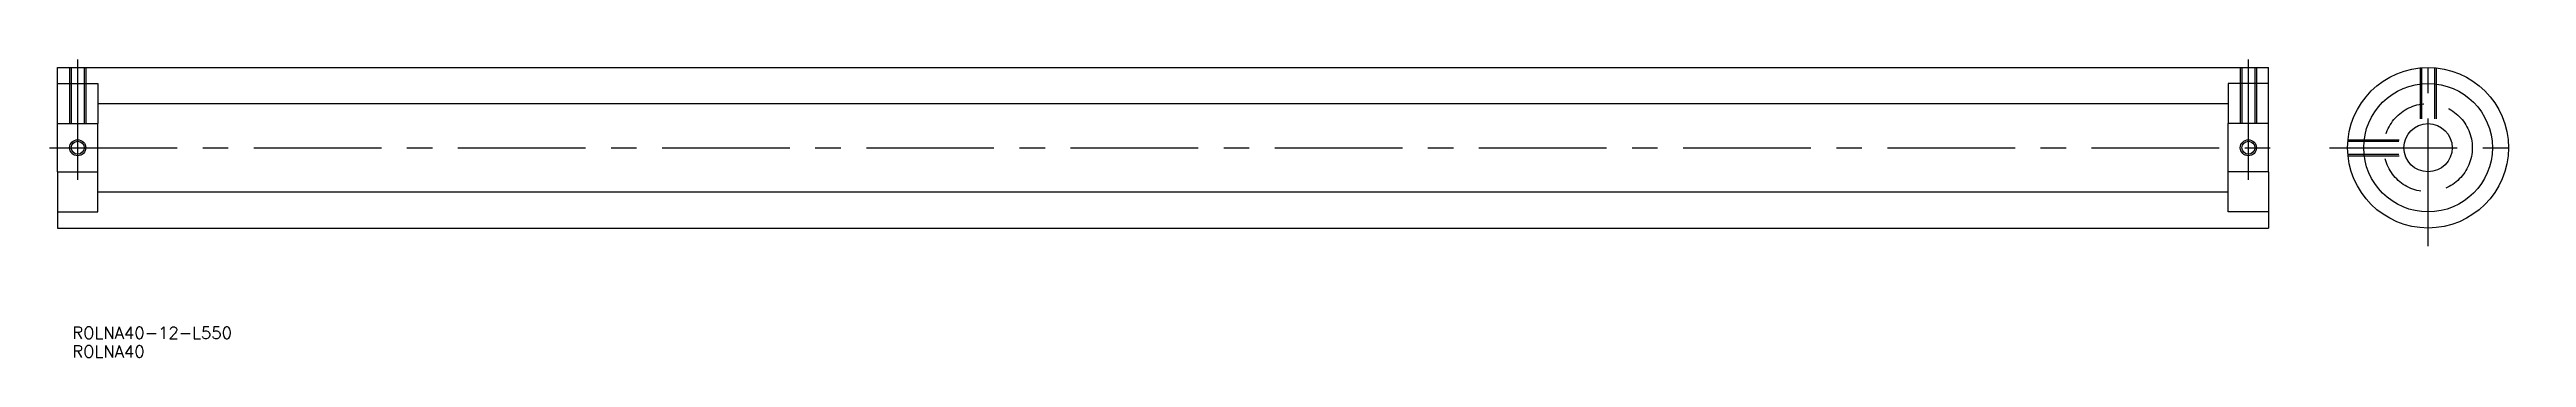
# Model space of a CAD drawing. Extents: x -2 to 614, y -52 to 24.
import ezdxf

# ---------------------------------------------------------------- set-up
doc = ezdxf.new("R2010")
doc.units = 0
doc.linetypes.add('CENTER', pattern=[50.8, 31.75, -6.35, 6.35, -6.35])
doc.linetypes.add('DASHED', pattern=[19.05, 12.7, -6.35])
doc.layers.get('0').update_dxf_attribs({"linetype": 'CONTINUOUS'})
doc.layers.add('CENTER', color=1, linetype='CENTER')
doc.styles.get("Standard").update_dxf_attribs({"font": 'txt.shx', "height": 3, "bigfont": 'bigfont.shx'})

# ---------------------------------------------------------------- blocks, each defined once
blk = doc.blocks.new('*U9')
at = {"color": 7, "linetype": 'CONTINUOUS'}
blk.add_text('ROLNA40-12-L550', height=3, dxfattribs=at).set_placement((3.66, -47.61))
blk = doc.blocks.new('*U10')
at = {"color": 7, "linetype": 'CONTINUOUS'}
blk.add_text('ROLNA40', height=3, dxfattribs=at).set_placement((3.66, -52.27))

msp = doc.modelspace()

# ---------------------------------------------------------------- linework, layer by layer
at = {"color": 7, "linetype": 'CONTINUOUS'}
for p, q in [((0, 16), (0, 20)), ((0, 20), (550, 20)), ((3.38, 20), (3.38, 6)), ((6.62, 20), (6.62, 6)), ((543.38, 20), (543.38, 6)), ((546.62, 20), (546.62, 6)), ((550, 16), (550, 20)), ((0, 16), (10, 16)), ((0, 6), (0, 16)), ((10, 16), (10, 6)), ((550, 16), (540, 16)), ((540, 16), (540, 6)), ((550, 6), (550, 16)), ((10, 11), (540, 11)), ((0, -6), (0, 6)), ((0, 6), (10, 6)), ((10, -6), (10, 6)), ((540, -6), (540, 6)), ((550, 6), (540, 6)), ((550, -6), (550, 6)), ((0, -6), (0, -16)), ((0, -6), (10, -6)), ((10, -16), (10, -6)), ((540, -16), (540, -6)), ((550, -6), (540, -6)), ((550, -6), (550, -16)), ((10, -11), (540, -11)), ((0, -16), (10, -16)), ((0, -16), (0, -20)), ((550, -16), (540, -16)), ((550, -16), (550, -20)), ((0, -20), (550, -20))]:
    msp.add_line(p, q, dxfattribs=at)
at = {"color": 3, "linetype": 'CONTINUOUS'}
for p, q in [((3, 20), (3, 6)), ((7, 20), (7, 6)), ((543, 20), (543, 6)), ((547, 20), (547, 6))]:
    msp.add_line(p, q, dxfattribs=at)
at = {"color": 1, "linetype": 'CONTINUOUS'}
for p, q in [((5, -8), (5, 22)), ((545, -8), (545, 22))]:
    msp.add_line(p, q, dxfattribs=at)
at = {"color": 3, "linetype": 'DASHED'}
for p, q in [((587.7, 19.9), (587.7, 5.82)), ((588.08, 19.93), (588.08, 5.93)), ((591.32, 19.93), (591.32, 5.93)), ((591.7, 19.9), (591.7, 5.82)), ((569.76, 1.62), (583.76, 1.62)), ((569.8, 2), (583.88, 2)), ((569.76, -1.62), (583.76, -1.62)), ((569.8, -2), (583.88, -2))]:
    msp.add_line(p, q, dxfattribs=at)
at = {"color": 7, "linetype": 'CONTINUOUS'}
for centre, radius in [((589.7, 0), 20), ((589.7, 0), 16), ((5, 0), 1.62), ((545, 0), 1.62), ((589.7, 0), 6)]:
    msp.add_circle(centre, radius, dxfattribs=at)
at = {"color": 3, "linetype": 'DASHED'}
msp.add_circle((589.7, 0), 11, dxfattribs=at)
at = {"color": 3, "linetype": 'CONTINUOUS'}
for centre in [(5, 0), (545, 0)]:
    msp.add_circle(centre, 2, dxfattribs=at)
at = {"layer": 'CENTER', "color": 1, "linetype": 'CENTER'}
for p, q in [((589.7, -24.49), (589.7, 24.49)), ((-2, 0), (552, 0)), ((565.21, 0), (614.18, 0))]:
    msp.add_line(p, q, dxfattribs=at)

# ---------------------------------------------------------------- block references
at = {"color": 7, "linetype": 'CONTINUOUS'}
for name in ['*U9', '*U10']:
    msp.add_blockref(name, (0, 0), dxfattribs=at)

doc.saveas('drawing.dxf')
